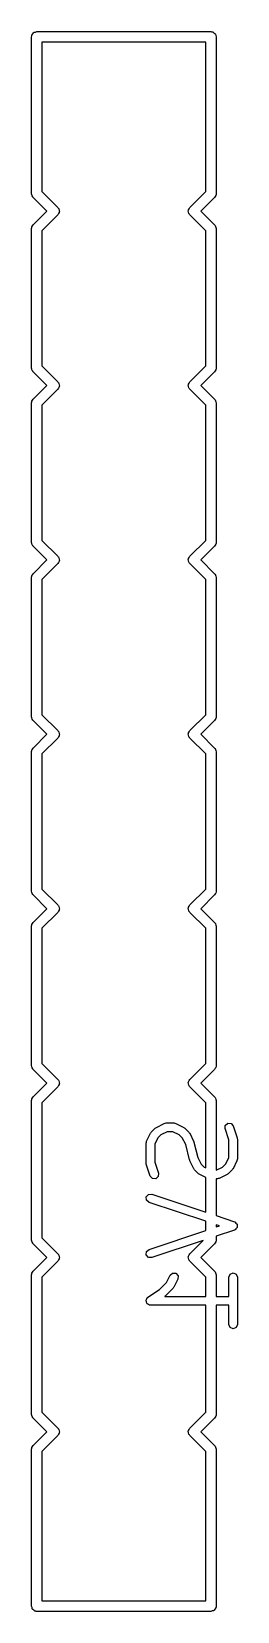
# Model space of a CAD drawing. Extents: x 117.3 to 183.2, y -117.7 to -94.7.
# Drawn here: x 180.18 to 183.18, y -117.72 to -94.7 of the extents above.
import ezdxf

# ---------------------------------------------------------------- set-up
doc = ezdxf.new("R2010")
doc.units = 0
doc.layers.add('BLACK', color=7, linetype='CONTINUOUS')

msp = doc.modelspace()

# ---------------------------------------------------------------- linework, layer by layer
at = {"layer": 'BLACK', "linetype": 'CONTINUOUS'}
for p, q in [((180.175, -94.7801), (180.177, -94.7702)), ((180.175, -97.0661), (180.175, -94.7801)), ((180.176, -94.7669), (180.178, -94.7639)), ((180.177, -94.7702), (180.176, -94.7669)), ((180.178, -94.7639), (180.179, -94.754)), ((180.179, -94.754), (180.192, -94.7389)), ((180.192, -94.7389), (180.202, -94.7217)), ((180.202, -94.7217), (180.209, -94.7194)), ((180.209, -94.7194), (180.213, -94.7141)), ((180.213, -94.7141), (180.232, -94.7107)), ((180.232, -94.7107), (180.251, -94.7039)), ((180.251, -94.7039), (182.791, -94.7039)), ((182.791, -94.7039), (182.801, -94.7056)), ((182.801, -94.7056), (182.804, -94.7051)), ((182.804, -94.7051), (182.807, -94.7067)), ((182.807, -94.7067), (182.817, -94.7085)), ((182.817, -94.7085), (182.832, -94.7212)), ((182.832, -94.7212), (182.849, -94.7311)), ((182.849, -94.7311), (182.852, -94.7376)), ((182.852, -94.7376), (182.857, -94.742)), ((182.857, -94.742), (182.861, -94.7615)), ((182.861, -94.7615), (182.867, -94.7801)), ((182.867, -94.7801), (182.867, -97.0661)), ((180.327, -94.8563), (180.327, -97.0345)), ((182.715, -94.8563), (180.327, -94.8563)), ((182.715, -97.0345), (182.715, -94.8563)), ((180.181, -97.0817), (180.175, -97.0661)), ((180.182, -97.0983), (180.181, -97.0817)), ((180.192, -97.1119), (180.182, -97.0983)), ((180.327, -97.0345), (180.559, -97.2662)), ((182.483, -97.2662), (182.715, -97.0345)), ((182.852, -97.1049), (182.845, -97.12)), ((182.863, -97.0922), (182.852, -97.1049)), ((182.866, -97.0758), (182.863, -97.0922)), ((182.867, -97.0661), (182.866, -97.0708)), ((182.866, -97.0708), (182.867, -97.0727)), ((182.867, -97.0727), (182.866, -97.0758)), ((180.193, -97.1151), (180.192, -97.1119)), ((180.195, -97.1161), (180.193, -97.1151)), ((180.197, -97.12), (180.195, -97.1161)), ((180.397, -97.3201), (180.197, -97.12)), ((180.197, -97.5202), (180.397, -97.3201)), ((180.559, -97.2662), (180.565, -97.2745)), ((180.565, -97.2745), (180.568, -97.2764)), ((180.579, -97.3398), (180.567, -97.356)), ((180.568, -97.2764), (180.568, -97.2797)), ((180.568, -97.2797), (180.574, -97.2879)), ((180.574, -97.2879), (180.576, -97.3076)), ((180.576, -97.3076), (180.581, -97.3267)), ((180.581, -97.3267), (180.578, -97.333)), ((180.578, -97.333), (180.579, -97.3398)), ((182.461, -97.3135), (182.464, -97.3072)), ((182.466, -97.3326), (182.461, -97.3135)), ((182.463, -97.3004), (182.475, -97.2842)), ((182.464, -97.3072), (182.463, -97.3004)), ((182.468, -97.3523), (182.466, -97.3326)), ((182.475, -97.2842), (182.483, -97.2662)), ((182.845, -97.12), (182.645, -97.3201)), ((182.645, -97.3201), (182.845, -97.5202)), ((180.175, -97.5675), (180.177, -97.5644)), ((180.176, -97.5694), (180.175, -97.5675)), ((180.175, -97.5741), (180.176, -97.5694)), ((180.177, -97.5644), (180.179, -97.548)), ((180.179, -97.548), (180.19, -97.5353)), ((180.19, -97.5353), (180.197, -97.5202)), ((180.559, -97.374), (180.327, -97.6057)), ((180.567, -97.356), (180.559, -97.374)), ((182.474, -97.3605), (182.468, -97.3523)), ((182.475, -97.3638), (182.474, -97.3605)), ((182.477, -97.3657), (182.475, -97.3638)), ((182.483, -97.374), (182.477, -97.3657)), ((182.715, -97.6057), (182.483, -97.374)), ((182.845, -97.5202), (182.848, -97.5241)), ((182.848, -97.5241), (182.849, -97.5251)), ((182.849, -97.5251), (182.851, -97.5283)), ((182.851, -97.5283), (182.86, -97.5419)), ((182.86, -97.5419), (182.862, -97.5585)), ((182.862, -97.5585), (182.867, -97.5741)), ((180.175, -99.6061), (180.175, -97.5741)), ((180.327, -97.6057), (180.327, -99.5745)), ((182.715, -99.5745), (182.715, -97.6057)), ((182.867, -97.5741), (182.867, -99.6061)), ((180.181, -99.6217), (180.175, -99.6061)), ((180.182, -99.6383), (180.181, -99.6217)), ((180.192, -99.6519), (180.182, -99.6383)), ((180.327, -99.5745), (180.559, -99.8062)), ((182.483, -99.8062), (182.715, -99.5745)), ((182.863, -99.6322), (182.852, -99.6449)), ((182.866, -99.6158), (182.863, -99.6322)), ((182.867, -99.6061), (182.866, -99.6108)), ((182.866, -99.6108), (182.867, -99.6127)), ((182.867, -99.6127), (182.866, -99.6158)), ((180.193, -99.6551), (180.192, -99.6519)), ((180.195, -99.6561), (180.193, -99.6551)), ((180.197, -99.66), (180.195, -99.6561)), ((180.397, -99.8601), (180.197, -99.66)), ((180.197, -100.06), (180.397, -99.8601)), ((180.559, -99.8062), (180.565, -99.8145)), ((180.565, -99.8145), (180.568, -99.8164)), ((180.568, -99.8164), (180.568, -99.8197)), ((180.568, -99.8197), (180.574, -99.8279)), ((180.574, -99.8279), (180.576, -99.8476)), ((180.576, -99.8476), (180.581, -99.8667)), ((180.581, -99.8667), (180.578, -99.873)), ((182.461, -99.8535), (182.464, -99.8472)), ((182.466, -99.8726), (182.461, -99.8535)), ((182.463, -99.8404), (182.475, -99.8242)), ((182.464, -99.8472), (182.463, -99.8404)), ((182.475, -99.8242), (182.483, -99.8062)), ((182.845, -99.66), (182.645, -99.8601)), ((182.645, -99.8601), (182.845, -100.06)), ((182.852, -99.6449), (182.845, -99.66)), ((180.177, -100.104), (180.179, -100.088)), ((180.179, -100.088), (180.19, -100.075)), ((180.19, -100.075), (180.197, -100.06)), ((180.559, -99.914), (180.327, -100.146)), ((180.567, -99.896), (180.559, -99.914)), ((180.579, -99.8798), (180.567, -99.896)), ((180.578, -99.873), (180.579, -99.8798)), ((182.468, -99.8923), (182.466, -99.8726)), ((182.474, -99.9005), (182.468, -99.8923)), ((182.475, -99.9038), (182.474, -99.9005)), ((182.477, -99.9057), (182.475, -99.9038)), ((182.483, -99.914), (182.477, -99.9057)), ((182.715, -100.146), (182.483, -99.914)), ((182.845, -100.06), (182.848, -100.064)), ((182.848, -100.064), (182.849, -100.065)), ((182.849, -100.065), (182.851, -100.068)), ((182.851, -100.068), (182.86, -100.082)), ((182.86, -100.082), (182.862, -100.098)), ((182.862, -100.098), (182.867, -100.114)), ((180.175, -100.107), (180.177, -100.104)), ((180.176, -100.109), (180.175, -100.107)), ((180.175, -100.114), (180.176, -100.109)), ((180.175, -102.146), (180.175, -100.114)), ((180.327, -100.146), (180.327, -102.115)), ((182.715, -102.115), (182.715, -100.146)), ((182.867, -100.114), (182.867, -102.146)), ((180.181, -102.162), (180.175, -102.146)), ((180.182, -102.178), (180.181, -102.162)), ((180.327, -102.115), (180.559, -102.346)), ((182.483, -102.346), (182.715, -102.115)), ((182.863, -102.172), (182.852, -102.185)), ((182.866, -102.156), (182.863, -102.172)), ((182.867, -102.146), (182.866, -102.151)), ((182.866, -102.151), (182.867, -102.153)), ((182.867, -102.153), (182.866, -102.156)), ((180.192, -102.192), (180.182, -102.178)), ((180.193, -102.195), (180.192, -102.192)), ((180.195, -102.196), (180.193, -102.195)), ((180.197, -102.2), (180.195, -102.196)), ((180.397, -102.4), (180.197, -102.2)), ((180.197, -102.6), (180.397, -102.4)), ((180.559, -102.346), (180.565, -102.354)), ((180.565, -102.354), (180.568, -102.356)), ((180.568, -102.356), (180.568, -102.36)), ((180.568, -102.36), (180.574, -102.368)), ((180.574, -102.368), (180.576, -102.388)), ((180.576, -102.388), (180.581, -102.407)), ((182.461, -102.393), (182.464, -102.387)), ((182.466, -102.413), (182.461, -102.393)), ((182.463, -102.38), (182.475, -102.364)), ((182.464, -102.387), (182.463, -102.38)), ((182.475, -102.364), (182.483, -102.346)), ((182.845, -102.2), (182.645, -102.4)), ((182.645, -102.4), (182.845, -102.6)), ((182.852, -102.185), (182.845, -102.2)), ((180.177, -102.644), (180.179, -102.628)), ((180.179, -102.628), (180.19, -102.615)), ((180.19, -102.615), (180.197, -102.6)), ((180.559, -102.454), (180.327, -102.686)), ((180.567, -102.436), (180.559, -102.454)), ((180.579, -102.42), (180.567, -102.436)), ((180.581, -102.407), (180.578, -102.413)), ((180.578, -102.413), (180.579, -102.42)), ((182.468, -102.432), (182.466, -102.413)), ((182.474, -102.441), (182.468, -102.432)), ((182.475, -102.444), (182.474, -102.441)), ((182.477, -102.446), (182.475, -102.444)), ((182.483, -102.454), (182.477, -102.446)), ((182.715, -102.686), (182.483, -102.454)), ((182.845, -102.6), (182.848, -102.604)), ((182.848, -102.604), (182.849, -102.605)), ((182.849, -102.605), (182.851, -102.608)), ((182.851, -102.608), (182.86, -102.622)), ((182.86, -102.622), (182.862, -102.638)), ((180.175, -102.647), (180.177, -102.644)), ((180.176, -102.649), (180.175, -102.647)), ((180.175, -102.654), (180.176, -102.649)), ((180.175, -104.686), (180.175, -102.654)), ((180.327, -102.686), (180.327, -104.655)), ((182.715, -104.655), (182.715, -102.686)), ((182.862, -102.638), (182.867, -102.654)), ((182.867, -102.654), (182.867, -104.686)), ((180.181, -104.702), (180.175, -104.686)), ((180.182, -104.718), (180.181, -104.702)), ((180.327, -104.655), (180.559, -104.886)), ((182.483, -104.886), (182.715, -104.655)), ((182.866, -104.696), (182.863, -104.712)), ((182.867, -104.686), (182.866, -104.691)), ((182.866, -104.691), (182.867, -104.693)), ((182.867, -104.693), (182.866, -104.696)), ((180.192, -104.732), (180.182, -104.718)), ((180.193, -104.735), (180.192, -104.732)), ((180.195, -104.736), (180.193, -104.735)), ((180.197, -104.74), (180.195, -104.736)), ((180.397, -104.94), (180.197, -104.74)), ((180.559, -104.886), (180.565, -104.894)), ((180.565, -104.894), (180.568, -104.896)), ((180.568, -104.896), (180.568, -104.9)), ((180.568, -104.9), (180.574, -104.908)), ((180.574, -104.908), (180.576, -104.928)), ((180.576, -104.928), (180.581, -104.947)), ((182.461, -104.933), (182.464, -104.927)), ((182.466, -104.953), (182.461, -104.933)), ((182.463, -104.92), (182.475, -104.904)), ((182.464, -104.927), (182.463, -104.92)), ((182.475, -104.904), (182.483, -104.886)), ((182.845, -104.74), (182.645, -104.94)), ((182.852, -104.725), (182.845, -104.74)), ((182.863, -104.712), (182.852, -104.725)), ((180.179, -105.168), (180.19, -105.155)), ((180.19, -105.155), (180.197, -105.14)), ((180.197, -105.14), (180.397, -104.94)), ((180.559, -104.994), (180.327, -105.226)), ((180.567, -104.976), (180.559, -104.994)), ((180.579, -104.96), (180.567, -104.976)), ((180.581, -104.947), (180.578, -104.953)), ((180.578, -104.953), (180.579, -104.96)), ((182.468, -104.972), (182.466, -104.953)), ((182.474, -104.981), (182.468, -104.972)), ((182.475, -104.984), (182.474, -104.981)), ((182.477, -104.986), (182.475, -104.984)), ((182.483, -104.994), (182.477, -104.986)), ((182.715, -105.226), (182.483, -104.994)), ((182.645, -104.94), (182.845, -105.14)), ((182.845, -105.14), (182.848, -105.144)), ((182.848, -105.144), (182.849, -105.145)), ((182.849, -105.145), (182.851, -105.148)), ((182.851, -105.148), (182.86, -105.162)), ((182.86, -105.162), (182.862, -105.178)), ((180.175, -105.187), (180.177, -105.184)), ((180.176, -105.189), (180.175, -105.187)), ((180.175, -105.194), (180.176, -105.189)), ((180.175, -107.226), (180.175, -105.194)), ((180.177, -105.184), (180.179, -105.168)), ((180.327, -105.226), (180.327, -107.195)), ((182.715, -107.195), (182.715, -105.226)), ((182.862, -105.178), (182.867, -105.194)), ((182.867, -105.194), (182.867, -107.226)), ((180.181, -107.242), (180.175, -107.226)), ((180.327, -107.195), (180.559, -107.426)), ((182.483, -107.426), (182.715, -107.195)), ((182.866, -107.236), (182.863, -107.252)), ((182.867, -107.226), (182.866, -107.231)), ((182.866, -107.231), (182.867, -107.233)), ((182.867, -107.233), (182.866, -107.236)), ((180.182, -107.258), (180.181, -107.242)), ((180.192, -107.272), (180.182, -107.258)), ((180.193, -107.275), (180.192, -107.272)), ((180.195, -107.276), (180.193, -107.275)), ((180.197, -107.28), (180.195, -107.276)), ((180.397, -107.48), (180.197, -107.28)), ((180.559, -107.426), (180.565, -107.434)), ((180.565, -107.434), (180.568, -107.436)), ((180.568, -107.436), (180.568, -107.44)), ((180.568, -107.44), (180.574, -107.448)), ((180.574, -107.448), (180.576, -107.468)), ((182.463, -107.46), (182.475, -107.444)), ((182.464, -107.467), (182.463, -107.46)), ((182.475, -107.444), (182.483, -107.426)), ((182.845, -107.28), (182.645, -107.48)), ((182.852, -107.265), (182.845, -107.28)), ((182.863, -107.252), (182.852, -107.265)), ((180.179, -107.708), (180.19, -107.695)), ((180.19, -107.695), (180.197, -107.68)), ((180.197, -107.68), (180.397, -107.48)), ((180.559, -107.534), (180.327, -107.766)), ((180.567, -107.516), (180.559, -107.534)), ((180.579, -107.5), (180.567, -107.516)), ((180.576, -107.468), (180.581, -107.487)), ((180.581, -107.487), (180.578, -107.493)), ((180.578, -107.493), (180.579, -107.5)), ((182.461, -107.473), (182.464, -107.467)), ((182.466, -107.493), (182.461, -107.473)), ((182.468, -107.512), (182.466, -107.493)), ((182.474, -107.521), (182.468, -107.512)), ((182.475, -107.524), (182.474, -107.521)), ((182.477, -107.526), (182.475, -107.524)), ((182.483, -107.534), (182.477, -107.526)), ((182.715, -107.766), (182.483, -107.534)), ((182.645, -107.48), (182.845, -107.68)), ((182.845, -107.68), (182.848, -107.684)), ((182.848, -107.684), (182.849, -107.685)), ((182.849, -107.685), (182.851, -107.688)), ((182.851, -107.688), (182.86, -107.702)), ((180.175, -107.727), (180.177, -107.724)), ((180.176, -107.729), (180.175, -107.727)), ((180.175, -107.734), (180.176, -107.729)), ((180.175, -109.766), (180.175, -107.734)), ((180.177, -107.724), (180.179, -107.708)), ((180.327, -107.766), (180.327, -109.735)), ((182.715, -109.735), (182.715, -107.766)), ((182.86, -107.702), (182.862, -107.718)), ((182.862, -107.718), (182.867, -107.734)), ((182.867, -107.734), (182.867, -109.766)), ((180.181, -109.782), (180.175, -109.766)), ((180.327, -109.735), (180.559, -109.966)), ((182.483, -109.966), (182.715, -109.735)), ((182.867, -109.766), (182.866, -109.771)), ((180.182, -109.798), (180.181, -109.782)), ((180.192, -109.812), (180.182, -109.798)), ((180.193, -109.815), (180.192, -109.812)), ((180.195, -109.816), (180.193, -109.815)), ((180.197, -109.82), (180.195, -109.816)), ((180.397, -110.02), (180.197, -109.82)), ((180.559, -109.966), (180.565, -109.974)), ((180.565, -109.974), (180.568, -109.976)), ((180.568, -109.976), (180.568, -109.98)), ((180.568, -109.98), (180.574, -109.988)), ((180.574, -109.988), (180.576, -110.008)), ((182.463, -110), (182.475, -109.984)), ((182.475, -109.984), (182.483, -109.966)), ((182.845, -109.82), (182.645, -110.02)), ((182.852, -109.805), (182.845, -109.82)), ((182.863, -109.792), (182.852, -109.805)), ((182.866, -109.776), (182.863, -109.792)), ((182.866, -109.771), (182.867, -109.773)), ((182.867, -109.773), (182.866, -109.776)), ((180.19, -110.235), (180.197, -110.22)), ((180.197, -110.22), (180.397, -110.02)), ((180.559, -110.074), (180.327, -110.306)), ((180.567, -110.056), (180.559, -110.074)), ((180.579, -110.04), (180.567, -110.056)), ((180.576, -110.008), (180.581, -110.027)), ((180.581, -110.027), (180.578, -110.033)), ((180.578, -110.033), (180.579, -110.04)), ((182.461, -110.013), (182.464, -110.007)), ((182.466, -110.033), (182.461, -110.013)), ((182.464, -110.007), (182.463, -110)), ((182.468, -110.052), (182.466, -110.033)), ((182.474, -110.061), (182.468, -110.052)), ((182.475, -110.064), (182.474, -110.061)), ((182.477, -110.066), (182.475, -110.064)), ((182.483, -110.074), (182.477, -110.066)), ((182.715, -110.306), (182.483, -110.074)), ((182.645, -110.02), (182.845, -110.22)), ((182.845, -110.22), (182.848, -110.224)), ((182.848, -110.224), (182.849, -110.225)), ((182.849, -110.225), (182.851, -110.228)), ((180.175, -110.267), (180.177, -110.264)), ((180.176, -110.269), (180.175, -110.267)), ((180.175, -110.274), (180.176, -110.269)), ((180.175, -112.306), (180.175, -110.274)), ((180.177, -110.264), (180.179, -110.248)), ((180.179, -110.248), (180.19, -110.235)), ((180.327, -110.306), (180.327, -112.275)), ((182.715, -111.255), (182.715, -110.306)), ((182.851, -110.228), (182.86, -110.242)), ((182.86, -110.242), (182.862, -110.258)), ((182.862, -110.258), (182.867, -110.274)), ((182.867, -110.274), (182.867, -111.29)), ((181.921, -110.734), (181.978, -110.677)), ((181.978, -110.677), (181.988, -110.673)), ((181.988, -110.673), (181.995, -110.665)), ((181.995, -110.665), (182.11, -110.607)), ((182.11, -110.607), (182.124, -110.606)), ((182.124, -110.606), (182.138, -110.601)), ((182.138, -110.601), (182.253, -110.601)), ((182.253, -110.601), (182.267, -110.606)), ((182.267, -110.606), (182.281, -110.607)), ((182.281, -110.607), (182.396, -110.665)), ((182.396, -110.665), (182.403, -110.673)), ((182.403, -110.673), (182.413, -110.677)), ((182.413, -110.677), (182.47, -110.734)), ((182.997, -110.684), (183, -110.636)), ((183.051, -110.847), (182.997, -110.684)), ((183, -110.636), (183.037, -110.604)), ((183.037, -110.604), (183.086, -110.607)), ((183.086, -110.607), (183.117, -110.644)), ((183.117, -110.644), (183.175, -110.816)), ((181.845, -110.894), (181.85, -110.88)), ((181.845, -111.181), (181.845, -110.894)), ((181.85, -110.88), (181.851, -110.866)), ((181.851, -110.866), (181.909, -110.751)), ((181.909, -110.751), (181.917, -110.744)), ((181.917, -110.744), (181.921, -110.734)), ((182.018, -110.817), (181.972, -110.909)), ((181.972, -110.909), (181.972, -111.171)), ((182.061, -110.774), (182.018, -110.817)), ((182.153, -110.728), (182.061, -110.774)), ((182.238, -110.728), (182.153, -110.728)), ((182.33, -110.774), (182.238, -110.728)), ((182.373, -110.817), (182.33, -110.774)), ((182.423, -110.916), (182.373, -110.817)), ((182.479, -111.139), (182.423, -110.916)), ((182.47, -110.734), (182.474, -110.744)), ((182.474, -110.744), (182.482, -110.751)), ((182.482, -110.751), (182.539, -110.866)), ((182.539, -110.866), (182.54, -110.873)), ((182.54, -110.873), (182.544, -110.879)), ((182.544, -110.879), (182.6, -111.102)), ((183.051, -111.109), (183.051, -110.847)), ((183.175, -110.816), (183.174, -110.827)), ((183.174, -110.827), (183.178, -110.837)), ((183.178, -110.837), (183.178, -111.124)), ((182.483, -111.145), (182.479, -111.139)), ((182.483, -111.152), (182.483, -111.145)), ((182.6, -111.102), (182.65, -111.201)), ((183.005, -111.201), (183.051, -111.109)), ((183.172, -111.137), (183.171, -111.152)), ((183.178, -111.124), (183.172, -111.137)), ((181.849, -111.191), (181.845, -111.181)), ((181.848, -111.201), (181.849, -111.191)), ((181.905, -111.374), (181.848, -111.201)), ((181.937, -111.41), (181.905, -111.374)), ((181.972, -111.171), (182.026, -111.334)), ((182.026, -111.334), (182.022, -111.382)), ((182.541, -111.267), (182.483, -111.152)), ((182.549, -111.274), (182.541, -111.267)), ((182.553, -111.284), (182.549, -111.274)), ((182.61, -111.341), (182.553, -111.284)), ((182.62, -111.345), (182.61, -111.341)), ((182.627, -111.353), (182.62, -111.345)), ((182.715, -111.397), (182.627, -111.353)), ((182.65, -111.201), (182.693, -111.244)), ((182.693, -111.244), (182.715, -111.255)), ((182.867, -111.29), (182.87, -111.29)), ((182.87, -111.29), (182.962, -111.244)), ((183.028, -111.353), (182.913, -111.41)), ((182.962, -111.244), (183.005, -111.201)), ((183.035, -111.345), (183.028, -111.353)), ((183.045, -111.341), (183.035, -111.345)), ((183.102, -111.284), (183.045, -111.341)), ((183.106, -111.274), (183.102, -111.284)), ((183.114, -111.267), (183.106, -111.274)), ((183.171, -111.152), (183.114, -111.267)), ((181.986, -111.414), (181.937, -111.41)), ((182.022, -111.382), (181.986, -111.414)), ((182.715, -111.9), (182.715, -111.397)), ((182.885, -111.417), (182.867, -111.417)), ((182.867, -111.417), (182.867, -111.951)), ((182.898, -111.411), (182.885, -111.417)), ((182.913, -111.41), (182.898, -111.411)), ((181.848, -111.678), (181.88, -111.642)), ((181.851, -111.727), (181.848, -111.678)), ((181.888, -111.759), (181.851, -111.727)), ((181.88, -111.642), (181.928, -111.638)), ((182.715, -112.034), (181.888, -111.759)), ((181.928, -111.638), (182.715, -111.9)), ((182.715, -112.167), (182.715, -112.034)), ((182.867, -111.951), (183.135, -112.04)), ((183.135, -112.04), (183.138, -112.043)), ((183.138, -112.043), (183.143, -112.044)), ((183.143, -112.044), (183.156, -112.059)), ((183.156, -112.059), (183.171, -112.072)), ((180.327, -112.275), (180.559, -112.506)), ((181.888, -112.442), (182.715, -112.167)), ((182.914, -112.1), (182.867, -112.085)), ((182.867, -112.085), (182.867, -112.116)), ((182.867, -112.116), (182.914, -112.1)), ((183.135, -112.161), (182.867, -112.25)), ((182.867, -112.25), (182.867, -112.306)), ((183.138, -112.158), (183.135, -112.161)), ((183.143, -112.157), (183.138, -112.158)), ((183.156, -112.142), (183.143, -112.157)), ((183.171, -112.129), (183.156, -112.142)), ((183.171, -112.072), (183.172, -112.077)), ((183.172, -112.124), (183.171, -112.129)), ((183.172, -112.077), (183.175, -112.08)), ((183.175, -112.121), (183.172, -112.124)), ((183.175, -112.08), (183.173, -112.1)), ((183.173, -112.1), (183.175, -112.121)), ((180.181, -112.322), (180.175, -112.306)), ((180.182, -112.338), (180.181, -112.322)), ((180.192, -112.352), (180.182, -112.338)), ((180.193, -112.355), (180.192, -112.352)), ((180.195, -112.356), (180.193, -112.355)), ((180.197, -112.36), (180.195, -112.356)), ((180.397, -112.56), (180.197, -112.36)), ((180.559, -112.506), (180.565, -112.514)), ((180.565, -112.514), (180.568, -112.516)), ((180.568, -112.516), (180.568, -112.52)), ((180.568, -112.52), (180.574, -112.528)), ((180.574, -112.528), (180.576, -112.548)), ((181.848, -112.523), (181.851, -112.474)), ((181.88, -112.559), (181.848, -112.523)), ((181.851, -112.474), (181.888, -112.442)), ((182.676, -112.314), (181.928, -112.563)), ((182.463, -112.54), (182.475, -112.524)), ((182.475, -112.524), (182.483, -112.506)), ((182.483, -112.506), (182.676, -112.314)), ((182.845, -112.36), (182.645, -112.56)), ((182.852, -112.345), (182.845, -112.36)), ((182.863, -112.332), (182.852, -112.345)), ((182.866, -112.316), (182.863, -112.332)), ((182.867, -112.306), (182.866, -112.311)), ((182.866, -112.311), (182.867, -112.313)), ((182.867, -112.313), (182.866, -112.316)), ((180.197, -112.76), (180.397, -112.56)), ((180.559, -112.614), (180.327, -112.846)), ((180.567, -112.596), (180.559, -112.614)), ((180.579, -112.58), (180.567, -112.596)), ((180.576, -112.548), (180.581, -112.567)), ((180.581, -112.567), (180.578, -112.573)), ((180.578, -112.573), (180.579, -112.58)), ((181.928, -112.563), (181.88, -112.559)), ((182.461, -112.553), (182.464, -112.547)), ((182.466, -112.573), (182.461, -112.553)), ((182.464, -112.547), (182.463, -112.54)), ((182.468, -112.592), (182.466, -112.573)), ((182.474, -112.601), (182.468, -112.592)), ((182.475, -112.604), (182.474, -112.601)), ((182.477, -112.606), (182.475, -112.604)), ((182.483, -112.614), (182.477, -112.606)), ((182.715, -112.846), (182.483, -112.614)), ((182.645, -112.56), (182.845, -112.76)), ((180.175, -112.807), (180.177, -112.804)), ((180.176, -112.809), (180.175, -112.807)), ((180.175, -112.814), (180.176, -112.809)), ((180.175, -114.846), (180.175, -112.814)), ((180.177, -112.804), (180.179, -112.788)), ((180.179, -112.788), (180.19, -112.775)), ((180.19, -112.775), (180.197, -112.76)), ((180.327, -112.846), (180.327, -114.815)), ((182.04, -113.028), (182.143, -112.925)), ((182.143, -112.925), (182.196, -112.819)), ((182.196, -112.819), (182.233, -112.787)), ((182.233, -112.787), (182.281, -112.791)), ((182.31, -112.876), (182.252, -112.991)), ((182.281, -112.791), (182.313, -112.827)), ((182.313, -112.827), (182.31, -112.876)), ((182.715, -113.129), (182.715, -112.846)), ((182.845, -112.76), (182.848, -112.764)), ((182.848, -112.764), (182.849, -112.765)), ((182.849, -112.765), (182.851, -112.768)), ((182.851, -112.768), (182.86, -112.782)), ((182.86, -112.782), (182.862, -112.798)), ((182.862, -112.798), (182.867, -112.814)), ((182.867, -112.814), (182.867, -113.129)), ((183.051, -112.847), (183.07, -112.802)), ((183.051, -113.129), (183.051, -112.847)), ((183.07, -112.802), (183.115, -112.784)), ((183.115, -112.784), (183.16, -112.802)), ((183.16, -112.802), (183.178, -112.847)), ((183.178, -112.847), (183.178, -113.537)), ((181.845, -113.192), (181.847, -113.186)), ((181.852, -113.209), (181.845, -113.192)), ((181.846, -113.18), (181.856, -113.164)), ((181.847, -113.186), (181.846, -113.18)), ((181.855, -113.227), (181.852, -113.209)), ((181.856, -113.164), (181.863, -113.147)), ((181.863, -113.147), (181.869, -113.145)), ((181.869, -113.145), (181.873, -113.139)), ((181.873, -113.139), (182.04, -113.028)), ((182.119, -113.125), (182.117, -113.129)), ((182.117, -113.129), (182.715, -113.129)), ((182.125, -113.122), (182.119, -113.125)), ((182.24, -113.007), (182.125, -113.122)), ((182.244, -112.998), (182.24, -113.007)), ((182.252, -112.991), (182.244, -112.998)), ((182.867, -113.129), (183.051, -113.129)), ((181.861, -113.231), (181.855, -113.227)), ((181.863, -113.237), (181.861, -113.231)), ((181.88, -113.244), (181.863, -113.237)), ((181.896, -113.254), (181.88, -113.244)), ((181.902, -113.253), (181.896, -113.254)), ((181.908, -113.256), (181.902, -113.253)), ((182.715, -113.256), (181.908, -113.256)), ((182.715, -114.815), (182.715, -113.256)), ((183.051, -113.256), (182.867, -113.256)), ((182.867, -113.256), (182.867, -114.846)), ((183.051, -113.537), (183.051, -113.256)), ((183.07, -113.582), (183.051, -113.537)), ((183.115, -113.6), (183.07, -113.582)), ((183.16, -113.582), (183.115, -113.6)), ((183.178, -113.537), (183.16, -113.582)), ((180.327, -114.815), (180.559, -115.046)), ((182.483, -115.046), (182.715, -114.815)), ((180.181, -114.862), (180.175, -114.846)), ((180.182, -114.878), (180.181, -114.862)), ((180.192, -114.892), (180.182, -114.878)), ((180.193, -114.895), (180.192, -114.892)), ((180.195, -114.896), (180.193, -114.895)), ((180.197, -114.9), (180.195, -114.896)), ((180.397, -115.1), (180.197, -114.9)), ((180.559, -115.046), (180.565, -115.054)), ((180.565, -115.054), (180.568, -115.056)), ((180.568, -115.056), (180.568, -115.06)), ((180.568, -115.06), (180.574, -115.068)), ((182.475, -115.064), (182.483, -115.046)), ((182.845, -114.9), (182.645, -115.1)), ((182.852, -114.885), (182.845, -114.9)), ((182.863, -114.872), (182.852, -114.885)), ((182.866, -114.856), (182.863, -114.872)), ((182.867, -114.846), (182.866, -114.851)), ((182.866, -114.851), (182.867, -114.853)), ((182.867, -114.853), (182.866, -114.856)), ((180.197, -115.3), (180.397, -115.1)), ((180.559, -115.154), (180.327, -115.386)), ((180.567, -115.136), (180.559, -115.154)), ((180.579, -115.12), (180.567, -115.136)), ((180.574, -115.068), (180.576, -115.088)), ((180.576, -115.088), (180.581, -115.107)), ((180.581, -115.107), (180.578, -115.113)), ((180.578, -115.113), (180.579, -115.12)), ((182.461, -115.093), (182.464, -115.087)), ((182.466, -115.113), (182.461, -115.093)), ((182.463, -115.08), (182.475, -115.064)), ((182.464, -115.087), (182.463, -115.08)), ((182.468, -115.132), (182.466, -115.113)), ((182.474, -115.141), (182.468, -115.132)), ((182.475, -115.144), (182.474, -115.141)), ((182.477, -115.146), (182.475, -115.144)), ((182.483, -115.154), (182.477, -115.146)), ((182.715, -115.386), (182.483, -115.154)), ((182.645, -115.1), (182.845, -115.3)), ((180.175, -115.347), (180.177, -115.344)), ((180.176, -115.349), (180.175, -115.347)), ((180.175, -115.354), (180.176, -115.349)), ((180.175, -117.64), (180.175, -115.354)), ((180.177, -115.344), (180.179, -115.328)), ((180.179, -115.328), (180.19, -115.315)), ((180.19, -115.315), (180.197, -115.3)), ((180.327, -115.386), (180.327, -117.564)), ((182.715, -117.564), (182.715, -115.386)), ((182.845, -115.3), (182.848, -115.304)), ((182.848, -115.304), (182.849, -115.305)), ((182.849, -115.305), (182.851, -115.308)), ((182.851, -115.308), (182.86, -115.322)), ((182.86, -115.322), (182.862, -115.338)), ((182.862, -115.338), (182.867, -115.354)), ((182.867, -115.354), (182.867, -117.64)), ((180.327, -117.564), (182.715, -117.564)), ((180.182, -117.659), (180.175, -117.64)), ((180.185, -117.678), (180.182, -117.659)), ((180.19, -117.683), (180.185, -117.678)), ((180.193, -117.689), (180.19, -117.683)), ((180.21, -117.699), (180.193, -117.689)), ((180.225, -117.712), (180.21, -117.699)), ((180.235, -117.713), (180.225, -117.712)), ((180.238, -117.715), (180.235, -117.713)), ((180.241, -117.715), (180.238, -117.715)), ((180.251, -117.716), (180.241, -117.715)), ((182.791, -117.716), (180.251, -117.716)), ((182.81, -117.71), (182.791, -117.716)), ((182.829, -117.706), (182.81, -117.71)), ((182.834, -117.701), (182.829, -117.706)), ((182.84, -117.698), (182.834, -117.701)), ((182.85, -117.681), (182.84, -117.698)), ((182.863, -117.666), (182.85, -117.681)), ((182.864, -117.656), (182.863, -117.666)), ((182.866, -117.653), (182.864, -117.656)), ((182.867, -117.64), (182.866, -117.65)), ((182.866, -117.65), (182.866, -117.653))]:
    msp.add_line(p, q, dxfattribs=at)

doc.saveas('drawing.dxf')
